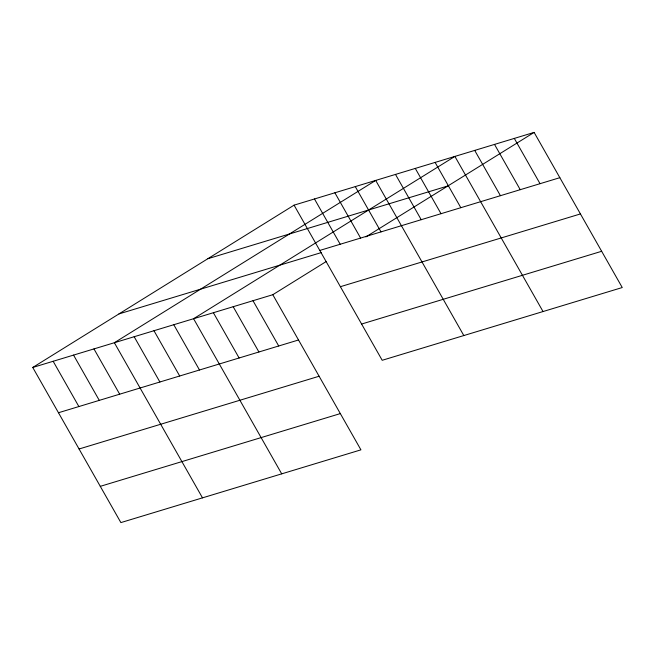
<?xml version="1.0" encoding="UTF-8"?>
<svg xmlns="http://www.w3.org/2000/svg" width="655" height="655" viewBox="0 0 655 655"><rect width="100%" height="100%" fill="white"/><g stroke="black" fill="none" stroke-linecap="round" stroke-linejoin="round"><path stroke-width="0.98" d="M32.75 367.463L272.799 294.709L360.93 449.846L120.88 522.592L32.75 367.463L294.07 205.154L534.12 132.408L622.25 287.537L382.201 360.291L294.07 205.154M272.799 294.709L326.264 261.501M365.867 236.905L534.12 132.408M207.84 258.717L447.881 185.963M319.796 250.439L559.845 177.685M118.989 313.901L321.31 252.584M340.387 286.694L580.436 213.939M58.475 412.74L298.516 339.986M361.609 324.037L601.658 251.291M79.067 448.994L319.116 376.24M100.281 486.346L340.33 413.592M514.314 138.41L540.039 183.687M494.517 144.411L520.234 189.688M474.711 150.413L500.428 195.689M543.036 311.551L454.906 156.414L193.585 318.715L281.707 473.852M435.1 162.415L460.825 207.692M415.295 168.417L441.02 213.702M395.497 174.418L421.214 219.703M463.822 335.556L375.692 180.42L114.363 342.721L202.493 497.857M355.288 186.609L381.005 231.886M334.885 192.791L360.602 238.068M314.482 198.973L340.199 244.258M252.994 300.71L278.719 345.987M233.188 306.712L258.913 351.989M213.383 312.713L239.108 357.99M173.78 324.716L199.497 370.001M153.974 330.718L179.699 376.003M134.169 336.719L159.894 382.004M93.96 348.91L119.685 394.187M73.556 355.092L99.282 400.369M53.153 361.273L78.878 406.558"/></g></svg>
